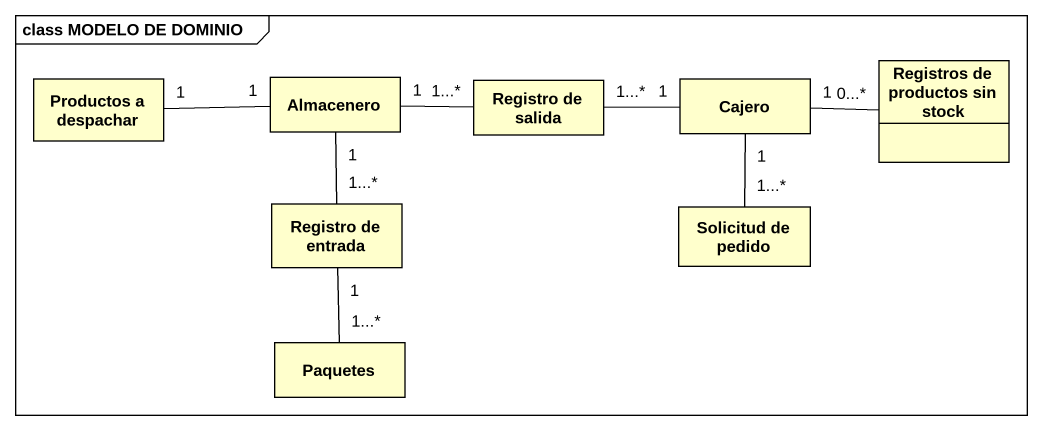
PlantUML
@startuml
mainframe class MODELO DE DOMINIO
hide circle
hide empty members
class "Productos a despachar" as Productos_a_despachar
class Almacenero
class "Registro de salida" as Registro_de_salida
class Cajero
class "Registros de productos sin stock" as Registros_de_productos_sin
class "Registro de entrada" as Registro_de_entrada
class "Solicitud de pedido" as Solicitud_de_pedido
class Paquetes
Productos_a_despachar "1" -right- "1" Almacenero
Almacenero "1" -right- "1...*" Registro_de_salida
Almacenero "1" -- "1...*" Registro_de_entrada
Registro_de_salida "1...*" -right- "1" Cajero
Cajero "1" -right- "0...*" Registros_de_productos_sin
Cajero "1" -- "1...*" Solicitud_de_pedido
Registro_de_entrada "1" -- "1...*" Paquetes
@enduml
